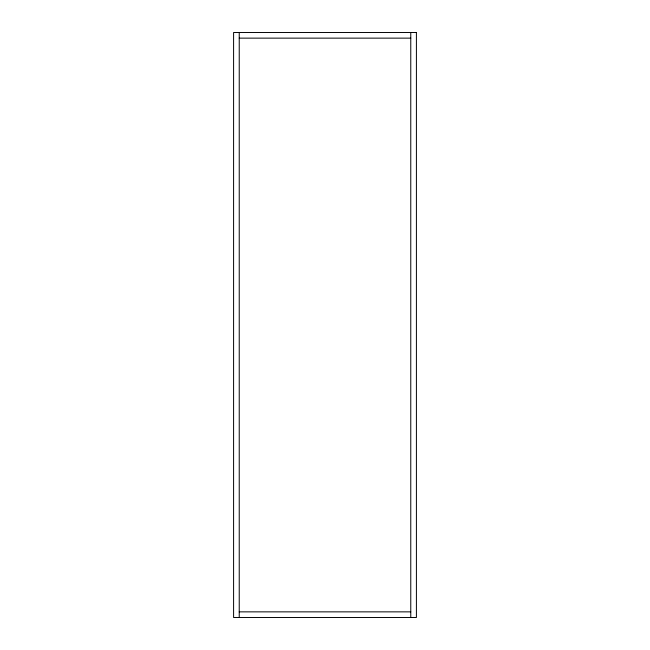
<?xml version="1.0" encoding="UTF-8"?>
<svg xmlns="http://www.w3.org/2000/svg" width="650" height="650" viewBox="0 0 650 650"><rect width="100%" height="100%" fill="white"/><g stroke="black" fill="none" stroke-linecap="round" stroke-linejoin="round"><path stroke-width="0.97" d="M239.232 38.139L410.767 38.139M239.232 611.861L410.767 611.861M410.767 32.5L410.767 617.5M239.232 32.5L239.232 617.5M416.406 32.5L233.594 32.5L233.594 617.5L416.406 617.5L416.406 32.5"/></g></svg>
